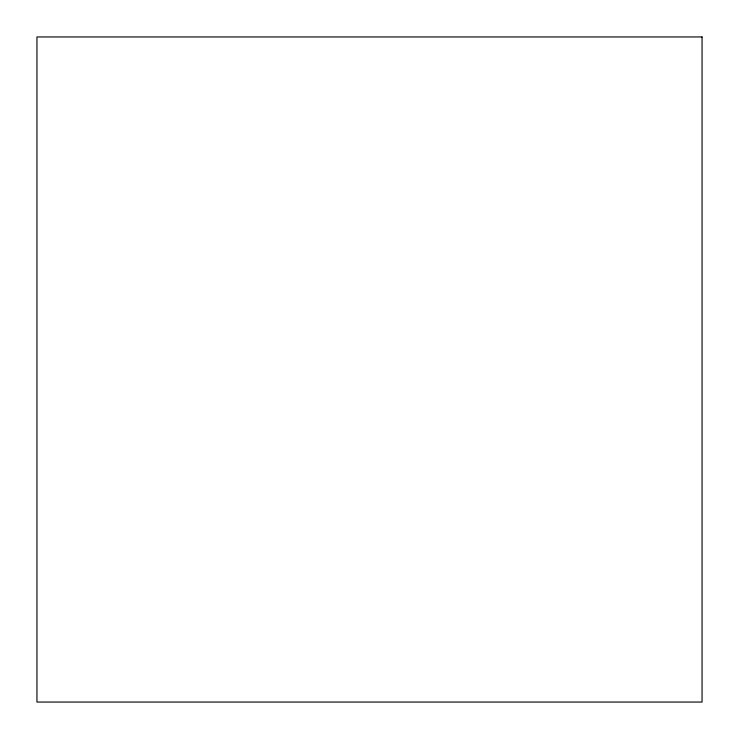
<?xml version="1.0" encoding="UTF-8"?>
<svg xmlns="http://www.w3.org/2000/svg" width="739" height="739" viewBox="0 0 739 739"><rect width="100%" height="100%" fill="white"/><g stroke="black" fill="none" stroke-linecap="round" stroke-linejoin="round"><path stroke-width="1.11" d="M702.05 36.95L36.95 36.95L36.95 702.05L702.05 702.05L702.05 36.95"/></g></svg>
